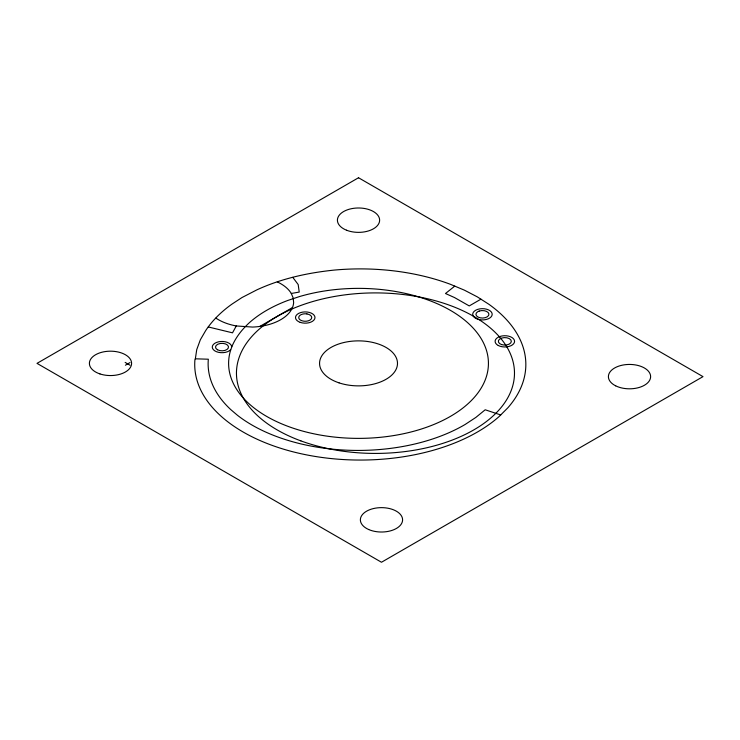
<?xml version="1.0" encoding="UTF-8"?>
<svg xmlns="http://www.w3.org/2000/svg" width="740" height="740" viewBox="0 0 740 740"><rect width="100%" height="100%" fill="white"/><g stroke="black" fill="none" stroke-linecap="round" stroke-linejoin="round"><path stroke-width="1.11" d="M195.351 358.808L196.748 349.585L200.337 339.799L205.683 330.595C212.537 320.143 221.917 311.207 232.184 303.964L241.98 297.545L256.78 289.904C281.135 278.629 307.683 272.801 334.276 270.082A165.556 95.58 0 0 1 450.355 284.28L464.378 290.154L477.263 296.842L488.872 304.269A165.556 95.58 0 0 1 507.834 407.814L499.185 416.481A165.556 95.58 0 0 1 309.218 455.396A165.556 95.58 0 0 1 194.944 359.538L195.351 358.808L208.338 359.214A149.942 86.571 0 0 0 230.926 409.738L237.401 415.242A149.942 86.571 0 0 0 465.183 424.446L475.866 417.416L485.19 409.775L500.712 414.946M231.75 346.921L230.205 351.639A129.916 75.008 0 0 0 365.32 438.274A129.916 75.008 0 0 0 484.006 343.961A129.916 75.008 0 0 0 299.543 296.546L287.758 300.468A129.916 75.008 0 0 0 249.565 322.52C242.072 329.365 235.597 337.477 231.75 346.921A9.74 5.624 0 0 0 218.42 341.852A9.74 5.624 0 0 0 214.73 350.815A9.74 5.624 0 0 0 230.584 349.752M277.278 281.903L278.027 282.255A44.076 25.447 0 0 1 291.292 293.475L293.16 297.915L293.632 302.484A44.076 25.447 0 0 1 252.608 327.071L236.291 325.952L232.517 332.834L208.292 326.96M454.758 286.121L445.48 293.512L454.526 297.563L469.243 305.925L480.917 299.182M125.412 365.218L130 362.563M259.916 326.377L292.318 307.664M291.292 293.475L299.219 292.069L298.183 284.548L292.772 277.343M125.143 362.406L130 365.218M236.291 325.952A44.076 25.447 0 0 1 215.923 318.117M358.521 177.748L37 363.368L381.479 562.252L703 376.632L358.521 177.748M479.196 311.059L477.846 311.651A6.494 3.746 0 0 0 480.223 317.83A6.494 3.746 0 0 0 488.909 313.973A6.494 3.746 0 0 0 479.196 311.059M306.924 313.917L305.241 313.788A6.494 3.746 0 0 0 299.238 316.1A6.494 3.746 0 0 0 300.644 320.189L301.994 320.781A6.494 3.746 0 0 0 311.244 318.968A6.494 3.746 0 0 0 306.924 313.917M300.875 440.883A139.009 80.253 0 0 0 514.356 376.595A139.009 80.253 0 0 0 311.189 302.003A139.009 80.253 0 0 0 300.875 440.883M346.542 230.214A21.109 12.191 0 0 0 379.565 221.14A21.109 12.191 0 0 0 349.447 209.17A21.109 12.191 0 0 0 346.542 230.214M368.687 529.526A21.109 12.191 0 0 0 402.421 521.376A21.109 12.191 0 0 0 373.339 508.584A21.109 12.191 0 0 0 368.687 529.526M615.68 385.836A21.109 12.191 0 0 0 650.238 378.936A21.109 12.191 0 0 0 622.608 365.107A21.109 12.191 0 0 0 615.68 385.836M99.937 373.922A21.109 12.191 0 0 0 131.6 363.368A21.109 12.191 0 0 0 99.937 352.814A21.109 12.191 0 0 0 99.937 373.922M498.251 345.488A9.74 5.624 0 0 0 514.346 342.565A9.74 5.624 0 0 0 501.924 335.979A9.74 5.624 0 0 0 498.251 345.488M475.561 318.283A9.74 5.624 0 0 0 491.86 315.749A9.74 5.624 0 0 0 479.909 308.867A9.74 5.624 0 0 0 475.561 318.283M339.031 382.858A38.97 22.505 0 0 0 397.491 363.368A38.97 22.505 0 0 0 339.031 343.887A38.97 22.505 0 0 0 339.031 382.858M300.144 322.335A9.74 5.624 0 0 0 314.981 317.682A9.74 5.624 0 0 0 300.597 312.595A9.74 5.624 0 0 0 300.144 322.335M217.421 349.733A6.494 3.746 0 0 0 228.281 348.05A6.494 3.746 0 0 0 220.326 343.462A6.494 3.746 0 0 0 217.421 349.733M501.591 344.59A6.494 3.746 0 0 0 511.331 341.344A6.494 3.746 0 0 0 501.591 338.097A6.494 3.746 0 0 0 501.591 344.59"/></g></svg>
